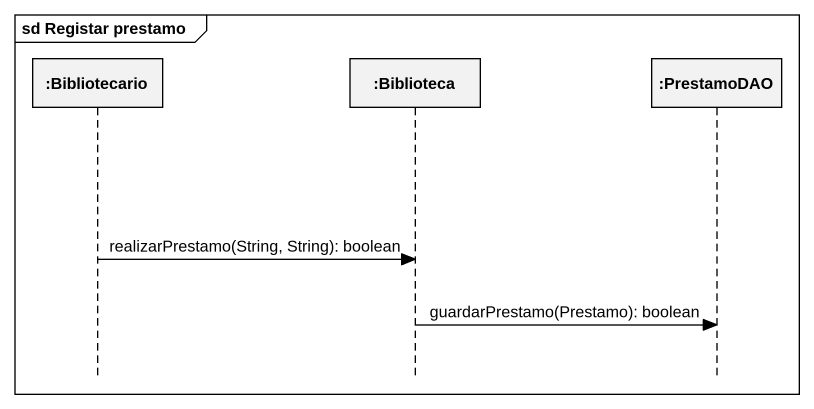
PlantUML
@startuml
mainframe sd Registar prestamo
hide footbox
participant ":Bibliotecario" as Bibliotecario
participant ":Biblioteca" as Biblioteca
participant ":PrestamoDAO" as PrestamoDAO

Bibliotecario -> Biblioteca : realizarPrestamo(String, String): boolean
Biblioteca -> PrestamoDAO : guardarPrestamo(Prestamo): boolean
@enduml
